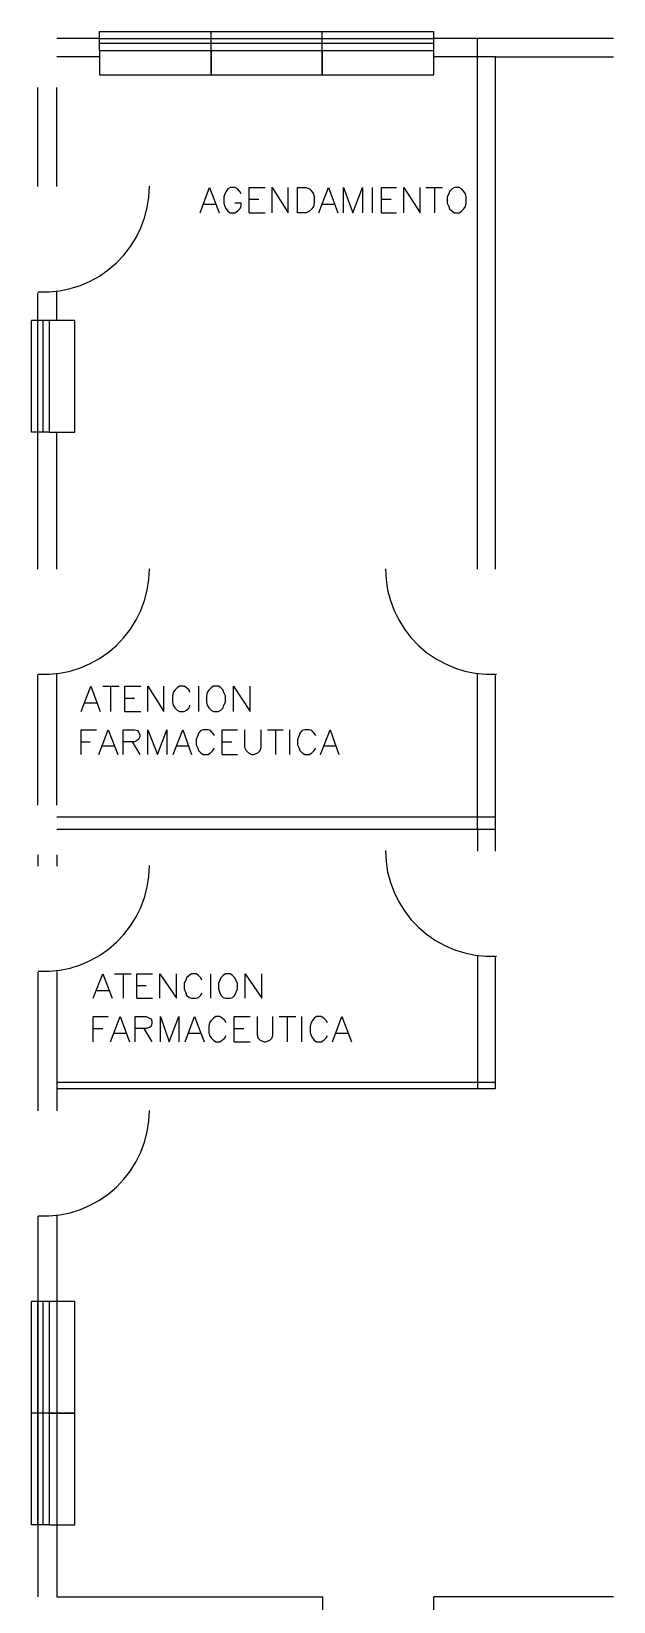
# Model space of a CAD drawing. Header units: metres. Extents: x 0 to 61, y 0 to 90.7.
# Drawn here: x 41.36 to 44.96, y 44.09 to 53.8 of the extents above; entities that cross this region are included whole.
import ezdxf

# ---------------------------------------------------------------- set-up
doc = ezdxf.new("R2010")
doc.units = ezdxf.units.M
doc.layers.add('MURO_REAL', color=7, linetype='Continuous')
doc.layers.add('PUERTA_REAL', color=7, linetype='Continuous')

msp = doc.modelspace()

# ---------------------------------------------------------------- linework, layer by layer
at = {"layer": 'MURO_REAL'}
for p, q in [((41.7796, 53.7551), (41.5151, 53.7551)), ((41.7796, 53.6816), (41.7796, 53.7992)), ((41.7796, 53.7992), (42.4702, 53.7992)), ((41.7796, 53.7551), (42.4702, 53.7551)), ((41.7796, 53.7257), (42.4702, 53.7257)), ((42.4702, 53.6816), (42.4702, 53.7992)), ((42.4702, 53.6816), (42.4702, 53.7992)), ((42.4702, 53.7992), (43.1559, 53.7992)), ((42.4702, 53.7551), (43.1559, 53.7551)), ((42.4702, 53.7257), (43.1559, 53.7257)), ((43.1559, 53.6816), (43.1559, 53.7992)), ((43.1559, 53.6816), (43.1559, 53.7992)), ((43.1559, 53.7992), (43.8465, 53.7992)), ((43.1559, 53.7551), (43.8465, 53.7551)), ((43.1559, 53.7257), (43.8465, 53.7257)), ((43.8465, 53.6816), (43.8465, 53.7992)), ((44.1159, 53.7551), (43.8465, 53.7551)), ((44.9584, 53.7551), (44.1159, 53.7551)), ((44.1159, 50.4735), (44.1159, 53.7551)), ((41.7796, 53.6424), (41.5151, 53.6424)), ((41.7796, 53.6816), (42.4702, 53.6816)), ((41.7796, 53.6816), (41.7796, 53.5298)), ((42.4702, 53.5298), (42.4702, 53.6816)), ((42.4702, 53.6816), (43.1559, 53.6816)), ((42.4702, 53.6816), (42.4702, 53.5298)), ((43.1559, 53.5298), (43.1559, 53.6816)), ((43.1559, 53.6816), (43.8465, 53.6816)), ((43.1559, 53.6816), (43.1559, 53.5298)), ((43.8465, 53.5298), (43.8465, 53.6816)), ((44.2286, 53.6424), (43.8465, 53.6424)), ((44.2286, 53.6424), (44.9584, 53.6424)), ((44.2286, 50.4735), (44.2286, 53.6424)), ((41.7796, 53.5298), (42.4702, 53.5298)), ((42.4702, 53.5298), (43.1559, 53.5298)), ((43.1559, 53.5298), (43.8465, 53.5298)), ((41.3975, 52.8392), (41.3975, 53.4514)), ((41.5151, 52.8392), (41.5151, 53.4514)), ((42.4016, 52.6776), (42.4604, 52.8343)), ((42.4604, 52.8343), (42.5192, 52.6776)), ((42.5878, 52.8343), (42.5731, 52.8245)), ((42.6171, 52.8343), (42.5878, 52.8343)), ((42.6318, 52.8245), (42.6171, 52.8343)), ((42.7053, 52.6776), (42.7053, 52.8343)), ((42.7053, 52.8343), (42.8033, 52.8343)), ((42.8473, 52.6776), (42.8473, 52.8343)), ((42.8473, 52.8343), (42.9453, 52.6776)), ((42.9453, 52.6776), (42.9453, 52.8343)), ((43.0041, 52.6776), (43.0041, 52.8343)), ((43.0041, 52.8343), (43.058, 52.8343)), ((43.058, 52.8343), (43.0776, 52.8245)), ((43.1363, 52.6776), (43.1951, 52.8343)), ((43.1951, 52.8343), (43.2539, 52.6776)), ((43.2882, 52.6776), (43.2882, 52.8343)), ((43.2882, 52.8343), (43.3469, 52.6776)), ((43.3469, 52.6776), (43.4057, 52.8343)), ((43.4057, 52.8343), (43.4057, 52.6776)), ((43.4645, 52.8343), (43.4645, 52.6776)), ((43.5233, 52.6776), (43.5233, 52.8343)), ((43.5233, 52.8343), (43.6163, 52.8343)), ((43.6604, 52.6776), (43.6604, 52.8343)), ((43.6604, 52.8343), (43.7633, 52.6776)), ((43.7633, 52.6776), (43.7633, 52.8343)), ((43.7976, 52.8343), (43.9004, 52.8343)), ((43.8514, 52.8343), (43.8514, 52.6776)), ((43.9739, 52.8343), (43.9592, 52.8245)), ((44.0033, 52.8343), (43.9739, 52.8343)), ((44.018, 52.8245), (44.0033, 52.8343)), ((42.5535, 52.7951), (42.5486, 52.7755)), ((42.5486, 52.7755), (42.5486, 52.7363)), ((42.5486, 52.7363), (42.5535, 52.7167)), ((42.5633, 52.8098), (42.5535, 52.7951)), ((42.5731, 52.8245), (42.5633, 52.8098)), ((42.6563, 52.7363), (42.6171, 52.7363)), ((42.6465, 52.8098), (42.6318, 52.8245)), ((42.6563, 52.7951), (42.6465, 52.8098)), ((42.6563, 52.7167), (42.6563, 52.7363)), ((42.7053, 52.7608), (42.7641, 52.7608)), ((43.0776, 52.8245), (43.0922, 52.8098)), ((43.0922, 52.8098), (43.102, 52.7951)), ((43.102, 52.7951), (43.1069, 52.7755)), ((43.1069, 52.7363), (43.102, 52.7167)), ((43.1069, 52.7755), (43.1069, 52.7363)), ((43.5233, 52.7608), (43.582, 52.7608)), ((43.9396, 52.7951), (43.9298, 52.7755)), ((43.9298, 52.7755), (43.9298, 52.7363)), ((43.9298, 52.7363), (43.9396, 52.7167)), ((43.9445, 52.8098), (43.9396, 52.7951)), ((43.9592, 52.8245), (43.9445, 52.8098)), ((44.0327, 52.8098), (44.018, 52.8245)), ((44.0424, 52.7951), (44.0327, 52.8098)), ((44.0473, 52.7755), (44.0424, 52.7951)), ((44.0424, 52.7167), (44.0473, 52.7363)), ((44.0473, 52.7363), (44.0473, 52.7755)), ((42.4212, 52.7314), (42.4947, 52.7314)), ((42.5535, 52.7167), (42.5633, 52.702)), ((42.5633, 52.702), (42.5731, 52.6873)), ((42.5731, 52.6873), (42.5878, 52.6776)), ((42.5878, 52.6776), (42.6171, 52.6776)), ((42.6171, 52.6776), (42.6318, 52.6873)), ((42.6318, 52.6873), (42.6465, 52.702)), ((42.6465, 52.702), (42.6563, 52.7167)), ((42.7053, 52.6776), (42.8033, 52.6776)), ((43.058, 52.6776), (43.0041, 52.6776)), ((43.0776, 52.6873), (43.058, 52.6776)), ((43.0922, 52.702), (43.0776, 52.6873)), ((43.102, 52.7167), (43.0922, 52.702)), ((43.1608, 52.7314), (43.2294, 52.7314)), ((43.5233, 52.6776), (43.6163, 52.6776)), ((43.9396, 52.7167), (43.9445, 52.702)), ((43.9445, 52.702), (43.9592, 52.6873)), ((43.9592, 52.6873), (43.9739, 52.6776)), ((43.9739, 52.6776), (44.0033, 52.6776)), ((44.0033, 52.6776), (44.018, 52.6873)), ((44.018, 52.6873), (44.0327, 52.702)), ((44.0327, 52.702), (44.0424, 52.7167)), ((41.3975, 52.0114), (41.3975, 52.1829)), ((41.5151, 52.0114), (41.5151, 52.1878)), ((41.471, 52.0114), (41.3584, 52.0114)), ((41.3584, 51.3208), (41.3584, 52.0114)), ((41.3975, 51.3208), (41.3975, 52.0114)), ((41.4318, 51.3208), (41.4318, 52.0114)), ((41.471, 51.3208), (41.471, 52.0114)), ((41.6278, 52.0114), (41.471, 52.0114)), ((41.6278, 51.3208), (41.6278, 52.0114)), ((41.471, 51.3208), (41.3584, 51.3208)), ((41.3975, 50.4735), (41.3975, 51.3551)), ((41.471, 51.3208), (41.6278, 51.3208)), ((41.5151, 50.4735), (41.5151, 51.3208)), ((41.3975, 49.0139), (41.3975, 49.822)), ((41.5151, 49.0139), (41.5151, 49.8269)), ((44.1159, 48.862), (44.1159, 49.8269)), ((44.2286, 48.862), (44.2286, 49.822)), ((41.6669, 49.5918), (41.7257, 49.7486)), ((41.7257, 49.7486), (41.7845, 49.5918)), ((41.7992, 49.7486), (41.902, 49.7486)), ((41.8482, 49.7486), (41.8482, 49.5918)), ((41.9363, 49.5918), (41.9363, 49.7486)), ((41.9363, 49.7486), (42.0343, 49.7486)), ((42.0784, 49.5918), (42.0784, 49.7486)), ((42.0784, 49.7486), (42.1763, 49.5918)), ((42.1763, 49.5918), (42.1763, 49.7486)), ((42.2596, 49.7388), (42.2449, 49.7241)), ((42.2743, 49.7486), (42.2596, 49.7388)), ((42.3037, 49.7486), (42.2743, 49.7486)), ((42.3184, 49.7388), (42.3037, 49.7486)), ((42.3331, 49.7241), (42.3184, 49.7388)), ((42.3918, 49.7486), (42.3918, 49.5918)), ((42.4702, 49.7388), (42.4555, 49.7241)), ((42.4849, 49.7486), (42.4702, 49.7388)), ((42.5143, 49.7486), (42.4849, 49.7486)), ((42.529, 49.7388), (42.5143, 49.7486)), ((42.5437, 49.7241), (42.529, 49.7388)), ((42.6073, 49.5918), (42.6073, 49.7486)), ((42.6073, 49.7486), (42.7102, 49.5918)), ((42.7102, 49.5918), (42.7102, 49.7486)), ((41.6914, 49.6457), (41.7649, 49.6457)), ((41.9363, 49.6751), (41.9951, 49.6751)), ((42.2351, 49.7094), (42.2302, 49.6898)), ((42.2302, 49.6898), (42.2302, 49.6506)), ((42.2302, 49.6506), (42.2351, 49.631)), ((42.2449, 49.7241), (42.2351, 49.7094)), ((42.2351, 49.631), (42.2449, 49.6163)), ((42.338, 49.7094), (42.3331, 49.7241)), ((42.3331, 49.6163), (42.338, 49.631)), ((42.4457, 49.7094), (42.4408, 49.6898)), ((42.4408, 49.6898), (42.4408, 49.6506)), ((42.4408, 49.6506), (42.4457, 49.631)), ((42.4555, 49.7241), (42.4457, 49.7094)), ((42.4457, 49.631), (42.4555, 49.6163)), ((42.5486, 49.7094), (42.5437, 49.7241)), ((42.5437, 49.6163), (42.5486, 49.631)), ((42.5584, 49.6898), (42.5486, 49.7094)), ((42.5486, 49.631), (42.5584, 49.6506)), ((42.5584, 49.6506), (42.5584, 49.6898)), ((41.9363, 49.5918), (42.0343, 49.5918)), ((42.2449, 49.6163), (42.2596, 49.6016)), ((42.2596, 49.6016), (42.2743, 49.5918)), ((42.2743, 49.5918), (42.3037, 49.5918)), ((42.3037, 49.5918), (42.3184, 49.6016)), ((42.3184, 49.6016), (42.3331, 49.6163)), ((42.4555, 49.6163), (42.4702, 49.6016)), ((42.4702, 49.6016), (42.4849, 49.5918)), ((42.4849, 49.5918), (42.5143, 49.5918)), ((42.5143, 49.5918), (42.529, 49.6016)), ((42.529, 49.6016), (42.5437, 49.6163)), ((41.6669, 49.3273), (41.6669, 49.4792)), ((41.6669, 49.4792), (41.76, 49.4792)), ((41.7747, 49.3273), (41.8335, 49.4792)), ((41.8335, 49.4792), (41.8922, 49.3273)), ((41.9265, 49.3273), (41.9265, 49.4792)), ((41.9265, 49.4792), (41.9951, 49.4792)), ((41.9951, 49.4792), (42.0147, 49.4743)), ((42.0147, 49.4743), (42.0196, 49.4645)), ((42.0196, 49.4645), (42.0294, 49.4498)), ((42.0294, 49.4351), (42.0196, 49.4204)), ((42.0294, 49.4498), (42.0294, 49.4351)), ((42.0784, 49.3273), (42.0784, 49.4792)), ((42.0784, 49.4792), (42.1371, 49.3273)), ((42.1371, 49.3273), (42.1959, 49.4792)), ((42.1959, 49.4792), (42.1959, 49.3273)), ((42.2351, 49.3273), (42.2939, 49.4792)), ((42.2939, 49.4792), (42.3478, 49.3273)), ((42.3869, 49.4449), (42.3771, 49.4204)), ((42.3918, 49.4596), (42.3869, 49.4449)), ((42.4065, 49.4743), (42.3918, 49.4596)), ((42.4212, 49.4792), (42.4065, 49.4743)), ((42.4506, 49.4792), (42.4212, 49.4792)), ((42.4653, 49.4743), (42.4506, 49.4792)), ((42.48, 49.4596), (42.4653, 49.4743)), ((42.4898, 49.4449), (42.48, 49.4596)), ((42.5388, 49.3273), (42.5388, 49.4792)), ((42.5388, 49.4792), (42.6318, 49.4792)), ((42.6759, 49.4792), (42.6759, 49.3714)), ((42.7788, 49.3714), (42.7788, 49.4792)), ((42.818, 49.4792), (42.9159, 49.4792)), ((42.8669, 49.4792), (42.8669, 49.3273)), ((42.9551, 49.4792), (42.9551, 49.3273)), ((43.0139, 49.4449), (43.0041, 49.4204)), ((43.0188, 49.4596), (43.0139, 49.4449)), ((43.0335, 49.4743), (43.0188, 49.4596)), ((43.0482, 49.4792), (43.0335, 49.4743)), ((43.0776, 49.4792), (43.0482, 49.4792)), ((43.0922, 49.4743), (43.0776, 49.4792)), ((43.1069, 49.4596), (43.0922, 49.4743)), ((43.1167, 49.4449), (43.1069, 49.4596)), ((43.1461, 49.3273), (43.2049, 49.4792)), ((43.2049, 49.4792), (43.2588, 49.3273)), ((41.6669, 49.4057), (41.7208, 49.4057)), ((41.7943, 49.3812), (41.8678, 49.3812)), ((41.9951, 49.4057), (41.9265, 49.4057)), ((41.9804, 49.4057), (42.0294, 49.3273)), ((42.0147, 49.4155), (41.9951, 49.4057)), ((42.0196, 49.4204), (42.0147, 49.4155)), ((42.2547, 49.3812), (42.3282, 49.3812)), ((42.3771, 49.4204), (42.3771, 49.3861)), ((42.3771, 49.3861), (42.3869, 49.3665)), ((42.3869, 49.3665), (42.3918, 49.3518)), ((42.3918, 49.3518), (42.4065, 49.3371)), ((42.4065, 49.3371), (42.4212, 49.3273)), ((42.4506, 49.3273), (42.4653, 49.3371)), ((42.4653, 49.3371), (42.48, 49.3518)), ((42.48, 49.3518), (42.4898, 49.3665)), ((42.5388, 49.4057), (42.5976, 49.4057)), ((42.6759, 49.3714), (42.6857, 49.3518)), ((42.6857, 49.3518), (42.7004, 49.3371)), ((42.7004, 49.3371), (42.72, 49.3273)), ((42.7347, 49.3273), (42.7592, 49.3371)), ((42.7592, 49.3371), (42.7739, 49.3518)), ((42.7739, 49.3518), (42.7788, 49.3714)), ((43.0041, 49.4204), (43.0041, 49.3861)), ((43.0041, 49.3861), (43.0139, 49.3665)), ((43.0139, 49.3665), (43.0188, 49.3518)), ((43.0188, 49.3518), (43.0335, 49.3371)), ((43.0335, 49.3371), (43.0482, 49.3273)), ((43.0776, 49.3273), (43.0922, 49.3371)), ((43.0922, 49.3371), (43.1069, 49.3518)), ((43.1069, 49.3518), (43.1167, 49.3665)), ((43.1657, 49.3812), (43.2392, 49.3812)), ((42.4212, 49.3273), (42.4506, 49.3273)), ((42.5388, 49.3273), (42.6318, 49.3273)), ((42.72, 49.3273), (42.7347, 49.3273)), ((43.0482, 49.3273), (43.0776, 49.3273)), ((41.5151, 48.9404), (44.2286, 48.9404)), ((44.2286, 48.862), (41.5151, 48.862)), ((44.1159, 48.862), (44.1159, 48.7298)), ((44.2286, 48.7298), (44.2286, 48.862)), ((41.3975, 48.7053), (41.3975, 48.6367)), ((41.5151, 48.7053), (41.5151, 48.6367)), ((44.1159, 48.0784), (44.1159, 47.2604)), ((44.2286, 47.2604), (44.2286, 48.0735)), ((41.3975, 47.9804), (41.3975, 47.1233)), ((41.5151, 47.9853), (41.5151, 47.1233)), ((41.7404, 47.8188), (41.7992, 47.9706)), ((41.7992, 47.9706), (41.858, 47.8188)), ((41.8727, 47.9706), (41.9755, 47.9706)), ((41.9265, 47.9706), (41.9265, 47.8188)), ((42.0098, 47.8188), (42.0098, 47.9706)), ((42.0098, 47.9706), (42.1078, 47.9706)), ((42.0098, 47.8971), (42.0686, 47.8971)), ((42.1518, 47.8188), (42.1518, 47.9706)), ((42.1518, 47.9706), (42.2547, 47.8188)), ((42.2547, 47.8188), (42.2547, 47.9706)), ((42.3135, 47.9314), (42.3037, 47.9118)), ((42.3037, 47.9118), (42.3037, 47.8776)), ((42.3184, 47.9461), (42.3135, 47.9314)), ((42.3331, 47.9608), (42.3184, 47.9461)), ((42.3478, 47.9706), (42.3331, 47.9608)), ((42.3771, 47.9706), (42.3478, 47.9706)), ((42.3918, 47.9608), (42.3771, 47.9706)), ((42.4065, 47.9461), (42.3918, 47.9608)), ((42.4114, 47.9314), (42.4065, 47.9461)), ((42.4653, 47.9706), (42.4653, 47.8188)), ((42.5241, 47.9314), (42.5143, 47.9118)), ((42.5143, 47.9118), (42.5143, 47.8776)), ((42.529, 47.9461), (42.5241, 47.9314)), ((42.5437, 47.9608), (42.529, 47.9461)), ((42.5584, 47.9706), (42.5437, 47.9608)), ((42.5878, 47.9706), (42.5584, 47.9706)), ((42.6024, 47.9608), (42.5878, 47.9706)), ((42.6171, 47.9461), (42.6024, 47.9608)), ((42.622, 47.9314), (42.6171, 47.9461)), ((42.6318, 47.9118), (42.622, 47.9314)), ((42.6318, 47.8776), (42.6318, 47.9118)), ((42.6808, 47.8188), (42.6808, 47.9706)), ((42.6808, 47.9706), (42.7837, 47.8188)), ((42.7837, 47.8188), (42.7837, 47.9706)), ((41.7649, 47.8678), (41.8384, 47.8678)), ((42.0098, 47.8188), (42.1078, 47.8188)), ((42.3037, 47.8776), (42.3135, 47.8531)), ((42.3135, 47.8531), (42.3184, 47.8384)), ((42.3184, 47.8384), (42.3331, 47.8237)), ((42.3331, 47.8237), (42.3478, 47.8188)), ((42.3478, 47.8188), (42.3771, 47.8188)), ((42.3771, 47.8188), (42.3918, 47.8237)), ((42.3918, 47.8237), (42.4065, 47.8384)), ((42.4065, 47.8384), (42.4114, 47.8531)), ((42.5143, 47.8776), (42.5241, 47.8531)), ((42.5241, 47.8531), (42.529, 47.8384)), ((42.529, 47.8384), (42.5437, 47.8237)), ((42.5437, 47.8237), (42.5584, 47.8188)), ((42.5584, 47.8188), (42.5878, 47.8188)), ((42.5878, 47.8188), (42.6024, 47.8237)), ((42.6024, 47.8237), (42.6171, 47.8384)), ((42.6171, 47.8384), (42.622, 47.8531)), ((42.622, 47.8531), (42.6318, 47.8776)), ((41.7404, 47.5494), (41.7404, 47.7061)), ((41.7404, 47.7061), (41.8335, 47.7061)), ((41.8482, 47.5494), (41.9069, 47.7061)), ((41.9069, 47.7061), (41.9657, 47.5494)), ((42, 47.5494), (42, 47.7061)), ((42, 47.7061), (42.0686, 47.7061)), ((42.0686, 47.7061), (42.0882, 47.6963)), ((42.0882, 47.6963), (42.098, 47.6914)), ((42.098, 47.6914), (42.1029, 47.6767)), ((42.1567, 47.5494), (42.1567, 47.7061)), ((42.1567, 47.7061), (42.2106, 47.5494)), ((42.2106, 47.5494), (42.2694, 47.7061)), ((42.2694, 47.7061), (42.2694, 47.5494)), ((42.3086, 47.5494), (42.3673, 47.7061)), ((42.3673, 47.7061), (42.4261, 47.5494)), ((42.4849, 47.6963), (42.4702, 47.6816)), ((42.4996, 47.7061), (42.4849, 47.6963)), ((42.5241, 47.7061), (42.4996, 47.7061)), ((42.5388, 47.6963), (42.5241, 47.7061)), ((42.5535, 47.6816), (42.5388, 47.6963)), ((42.6122, 47.5494), (42.6122, 47.7061)), ((42.6122, 47.7061), (42.7102, 47.7061)), ((42.7543, 47.7061), (42.7543, 47.5935)), ((42.8522, 47.5935), (42.8522, 47.7061)), ((42.8914, 47.7061), (42.9943, 47.7061)), ((42.9404, 47.7061), (42.9404, 47.5494)), ((43.0286, 47.7061), (43.0286, 47.5494)), ((43.1069, 47.6963), (43.0971, 47.6816)), ((43.1216, 47.7061), (43.1069, 47.6963)), ((43.151, 47.7061), (43.1216, 47.7061)), ((43.1657, 47.6963), (43.151, 47.7061)), ((43.1804, 47.6816), (43.1657, 47.6963)), ((43.2196, 47.5494), (43.2784, 47.7061)), ((43.2784, 47.7061), (43.3371, 47.5494)), ((41.7404, 47.6327), (41.7992, 47.6327)), ((41.8727, 47.6033), (41.9412, 47.6033)), ((42.0686, 47.6327), (42, 47.6327)), ((42.0539, 47.6327), (42.1029, 47.5494)), ((42.0882, 47.6376), (42.0686, 47.6327)), ((42.098, 47.6473), (42.0882, 47.6376)), ((42.1029, 47.662), (42.098, 47.6473)), ((42.1029, 47.6767), (42.1029, 47.662)), ((42.3282, 47.6033), (42.4016, 47.6033)), ((42.4604, 47.6669), (42.4555, 47.6473)), ((42.4555, 47.6473), (42.4555, 47.6082)), ((42.4555, 47.6082), (42.4604, 47.5886)), ((42.4702, 47.6816), (42.4604, 47.6669)), ((42.4604, 47.5886), (42.4702, 47.5739)), ((42.5633, 47.6669), (42.5535, 47.6816)), ((42.5535, 47.5739), (42.5633, 47.5886)), ((42.6122, 47.6327), (42.671, 47.6327)), ((42.7543, 47.5935), (42.7592, 47.5739)), ((42.8473, 47.5739), (42.8522, 47.5935)), ((43.0873, 47.6669), (43.0824, 47.6473)), ((43.0824, 47.6473), (43.0824, 47.6082)), ((43.0824, 47.6082), (43.0873, 47.5886)), ((43.0971, 47.6816), (43.0873, 47.6669)), ((43.0873, 47.5886), (43.0971, 47.5739)), ((43.1902, 47.6669), (43.1804, 47.6816)), ((43.1804, 47.5739), (43.1902, 47.5886)), ((43.2392, 47.6033), (43.3127, 47.6033)), ((42.4702, 47.5739), (42.4849, 47.5592)), ((42.4849, 47.5592), (42.4996, 47.5494)), ((42.4996, 47.5494), (42.5241, 47.5494)), ((42.5241, 47.5494), (42.5388, 47.5592)), ((42.5388, 47.5592), (42.5535, 47.5739)), ((42.6122, 47.5494), (42.7102, 47.5494)), ((42.7592, 47.5739), (42.7739, 47.5592)), ((42.7739, 47.5592), (42.7984, 47.5494)), ((42.7984, 47.5494), (42.8082, 47.5494)), ((42.8082, 47.5494), (42.8327, 47.5592)), ((42.8327, 47.5592), (42.8473, 47.5739)), ((43.0971, 47.5739), (43.1069, 47.5592)), ((43.1069, 47.5592), (43.1216, 47.5494)), ((43.1216, 47.5494), (43.151, 47.5494)), ((43.151, 47.5494), (43.1657, 47.5592)), ((43.1657, 47.5592), (43.1804, 47.5739)), ((41.5151, 47.2996), (44.2286, 47.2996)), ((41.5151, 47.2604), (44.2286, 47.2604)), ((41.3975, 46.4718), (41.3975, 44.1159)), ((41.5151, 46.4767), (41.5151, 44.1159)), ((41.471, 45.9429), (41.3584, 45.9429)), ((41.3584, 45.2522), (41.3584, 45.9429)), ((41.3975, 45.2522), (41.3975, 45.9429)), ((41.4318, 45.2522), (41.4318, 45.9429)), ((41.471, 45.2522), (41.471, 45.9429)), ((41.6278, 45.9429), (41.471, 45.9429)), ((41.6278, 45.2522), (41.6278, 45.9429)), ((41.471, 45.2522), (41.3584, 45.2522)), ((41.3584, 44.5616), (41.3584, 45.2522)), ((41.471, 45.2522), (41.3584, 45.2522)), ((41.3975, 44.5616), (41.3975, 45.2522)), ((41.4318, 44.5616), (41.4318, 45.2522)), ((41.471, 44.5616), (41.471, 45.2522)), ((41.6278, 45.2522), (41.471, 45.2522)), ((41.471, 45.2522), (41.6278, 45.2522)), ((41.6278, 44.5616), (41.6278, 45.2522)), ((41.471, 44.5616), (41.3584, 44.5616)), ((41.471, 44.5616), (41.6278, 44.5616)), ((41.5151, 44.1159), (43.1608, 44.1159)), ((43.1608, 43.9984), (43.1608, 44.1159)), ((44.9584, 44.1159), (43.8465, 44.1159)), ((43.8465, 43.9984), (43.8465, 44.1159))]:
    msp.add_line(p, q, dxfattribs=at)
at = {"layer": 'PUERTA_REAL'}
for points in [[(41.8846, 52.3676), (41.9307, 52.416), (41.9713, 52.4685), (42.0061, 52.5246), (42.0351, 52.5837), (42.058, 52.6454), (42.0746, 52.7093), (42.0847, 52.7749), (42.0882, 52.8416)], [(41.4008, 52.1886), (41.4676, 52.1886), (41.5336, 52.1953), (41.5983, 52.2086), (41.6611, 52.2284), (41.7216, 52.2543), (41.7794, 52.2862), (41.8339, 52.3241), (41.8846, 52.3676)], [(41.8846, 50.0018), (41.9307, 50.0503), (41.9713, 50.1028), (42.0061, 50.1588), (42.0351, 50.218), (42.058, 50.2797), (42.0746, 50.3436), (42.0847, 50.4091), (42.0882, 50.4759)], [(43.5478, 50.4759), (43.5512, 50.4091), (43.5613, 50.3436), (43.5779, 50.2797), (43.6008, 50.218), (43.6298, 50.1588), (43.6647, 50.1028), (43.7052, 50.0503), (43.7513, 50.0018)], [(41.4008, 49.8229), (41.4676, 49.8229), (41.5336, 49.8296), (41.5983, 49.8429), (41.6611, 49.8626), (41.7216, 49.8886), (41.7794, 49.9205), (41.8339, 49.9583), (41.8846, 50.0018)], [(43.7513, 50.0018), (43.802, 49.9583), (43.8565, 49.9205), (43.9143, 49.8886), (43.9748, 49.8626), (44.0377, 49.8429), (44.1023, 49.8296), (44.1683, 49.8229), (44.2352, 49.8229)], [(43.5478, 48.7322), (43.5512, 48.6655), (43.5613, 48.5999), (43.5779, 48.536), (43.6008, 48.4743), (43.6298, 48.4152), (43.6647, 48.3591), (43.7052, 48.3066), (43.7513, 48.2582)], [(41.8846, 48.1651), (41.9307, 48.2136), (41.9713, 48.2661), (42.0061, 48.3221), (42.0351, 48.3812), (42.058, 48.443), (42.0746, 48.5069), (42.0847, 48.5724), (42.0882, 48.6392)], [(43.7513, 48.2582), (43.802, 48.2147), (43.8565, 48.1768), (43.9143, 48.1449), (43.9748, 48.119), (44.0377, 48.0993), (44.1023, 48.0859), (44.1683, 48.0792), (44.2352, 48.0792)], [(41.4008, 47.9862), (41.4676, 47.9862), (41.5336, 47.9929), (41.5983, 48.0062), (41.6611, 48.0259), (41.7216, 48.0518), (41.7794, 48.0838), (41.8339, 48.1216), (41.8846, 48.1651)], [(41.8846, 46.6516), (41.9307, 46.7001), (41.9713, 46.7526), (42.0061, 46.8086), (42.0351, 46.8678), (42.058, 46.9295), (42.0746, 46.9934), (42.0847, 47.0589), (42.0882, 47.1257)], [(41.4008, 46.4727), (41.4676, 46.4727), (41.5336, 46.4794), (41.5983, 46.4927), (41.6611, 46.5124), (41.7216, 46.5384), (41.7794, 46.5703), (41.8339, 46.6081), (41.8846, 46.6516)]]:
    msp.add_lwpolyline(points, dxfattribs=at)

doc.saveas('drawing.dxf')
